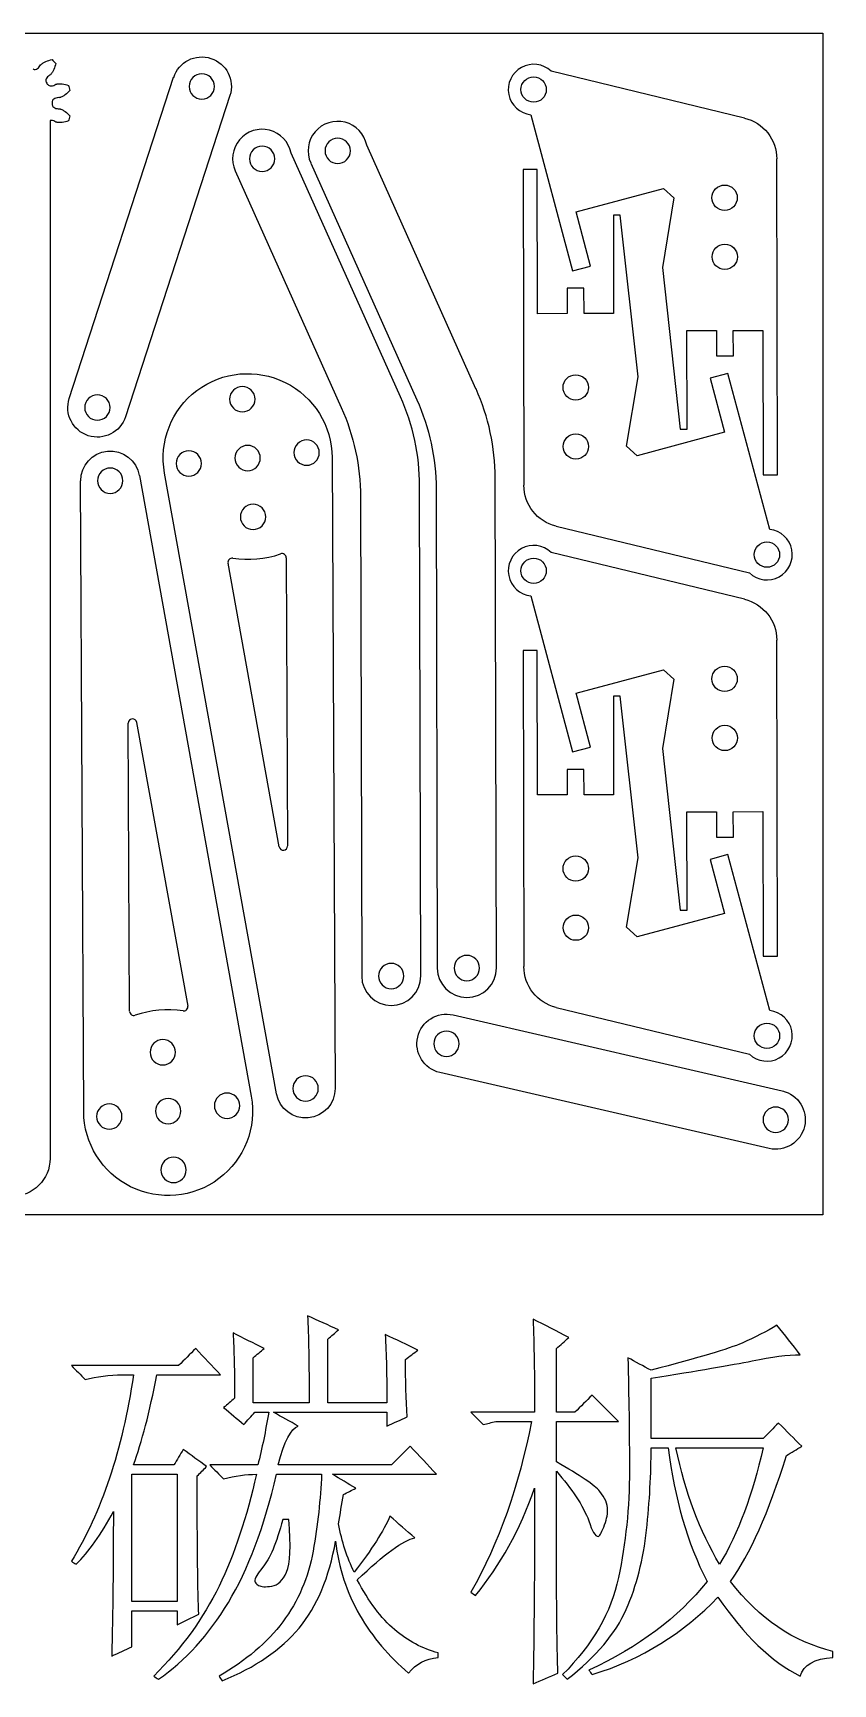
# Model space of a CAD drawing. Header units: millimetres. Extents: x -470 to 288, y -77 to 200.
# Drawn here: x 193.5 to 288.2, y -31.4 to 164.2 of the extents above; entities that cross this region are included whole.
import ezdxf

# ---------------------------------------------------------------- set-up
doc = ezdxf.new("R2010")
doc.units = ezdxf.units.MM
doc.layers.add('1', color=7, linetype='CONTINUOUS', true_color=0xffffff)

msp = doc.modelspace()

# ---------------------------------------------------------------- linework, layer by layer
at = {"layer": '1', "color": 3, "linetype": 'Continuous'}
for p, q in [((87.01, 164.17), (287.01, 164.17)), ((287.01, 164.17), (287.01, 24.17)), ((197.78, 120.88), (210.14, 158.93)), ((277.71, 154.1), (254.82, 159.65)), ((216.8, 156.76), (204.44, 118.72)), ((195.51, 153.81), (195.51, 30.86)), ((252.42, 154.49), (257.37, 136)), ((245.93, 122.02), (233, 150.89)), ((236.98, 121.08), (224.04, 149.95)), ((226.37, 148.77), (238.94, 120.73)), ((281.62, 111.83), (281.54, 149.25)), ((217.42, 147.83), (229.99, 119.79)), ((251.52, 148.02), (251.6, 110.6)), ((253.19, 148.02), (251.52, 148.02)), ((253.23, 130.92), (253.19, 148.02)), ((257.78, 142.98), (268.12, 145.75)), ((269.36, 144.63), (268.12, 145.75)), ((259.49, 136.57), (257.78, 142.98)), ((269.36, 144.63), (268.01, 136.4)), ((263.02, 142.6), (262.2, 142.6)), ((262.2, 142.6), (262.23, 130.94)), ((265.12, 123.46), (263.02, 142.6)), ((257.37, 136), (259.49, 136.57)), ((268.01, 136.4), (270.11, 117.25)), ((256.72, 133.93), (256.73, 130.93)), ((258.72, 133.93), (256.72, 133.93)), ((258.73, 130.93), (258.72, 133.93)), ((256.73, 130.93), (253.23, 130.92)), ((262.23, 130.94), (258.73, 130.93)), ((270.9, 128.92), (274.4, 128.92)), ((270.93, 117.25), (270.9, 128.92)), ((274.4, 128.92), (274.41, 125.92)), ((276.4, 128.93), (279.9, 128.94)), ((276.41, 125.93), (276.4, 128.93)), ((279.9, 128.94), (279.94, 111.83)), ((274.41, 125.92), (276.41, 125.93)), ((263.77, 115.23), (265.12, 123.46)), ((275.76, 123.85), (273.64, 123.28)), ((273.64, 123.28), (275.35, 116.87)), ((280.72, 105.36), (275.76, 123.85)), ((275.35, 116.87), (265.01, 114.1)), ((270.11, 117.25), (270.93, 117.25)), ((228.9, 113.87), (229.26, 39.15)), ((263.77, 115.23), (265.01, 114.1)), ((206.08, 111.76), (219.33, 38.23)), ((222.31, 38.52), (209.06, 112.05)), ((279.94, 111.83), (281.62, 111.83)), ((199.49, 36.41), (199.13, 111.13)), ((239.4, 52.47), (239.26, 110.51)), ((241.21, 110.16), (241.35, 53.4)), ((248.35, 53.41), (248.21, 111.45)), ((232.26, 109.22), (232.4, 52.46)), ((255.42, 105.75), (278.31, 100.21)), ((223.46, 102), (223.62, 67.87)), ((277.71, 97.1), (254.82, 102.65)), ((222.63, 67.77), (216.58, 101.37)), ((252.42, 97.49), (257.37, 79)), ((281.62, 54.83), (281.54, 92.25)), ((253.19, 91.02), (251.52, 91.02)), ((251.52, 91.02), (251.6, 53.6)), ((253.23, 73.92), (253.19, 91.02)), ((257.78, 85.98), (268.12, 88.75)), ((269.36, 87.63), (268.12, 88.75)), ((269.36, 87.63), (268.01, 79.4)), ((259.49, 79.57), (257.78, 85.98)), ((262.2, 85.6), (262.23, 73.94)), ((263.02, 85.6), (262.2, 85.6)), ((265.12, 66.46), (263.02, 85.6)), ((204.93, 48.28), (204.77, 82.41)), ((205.76, 82.51), (211.81, 48.91)), ((257.37, 79), (259.49, 79.57)), ((268.01, 79.4), (270.11, 60.25)), ((258.72, 76.93), (256.72, 76.93)), ((256.72, 76.93), (256.73, 73.93)), ((258.73, 73.93), (258.72, 76.93)), ((256.73, 73.93), (253.23, 73.92)), ((262.23, 73.94), (258.73, 73.93)), ((270.93, 60.25), (270.9, 71.92)), ((270.9, 71.92), (274.4, 71.92)), ((274.4, 71.92), (274.41, 68.92)), ((276.4, 71.93), (279.9, 71.94)), ((276.41, 68.93), (276.4, 71.93)), ((279.9, 71.94), (279.94, 54.83)), ((274.41, 68.92), (276.41, 68.93)), ((275.76, 66.85), (273.64, 66.28)), ((280.72, 48.36), (275.76, 66.85)), ((263.77, 58.23), (265.12, 66.46)), ((273.64, 66.28), (275.35, 59.87)), ((275.35, 59.87), (265.01, 57.1)), ((270.11, 60.25), (270.93, 60.25)), ((263.77, 58.23), (265.01, 57.1)), ((279.94, 54.83), (281.62, 54.83)), ((243.23, 47.85), (282.2, 38.85)), ((255.42, 48.75), (278.31, 43.21)), ((280.63, 32.03), (241.65, 41.03)), ((287.01, 24.17), (87.01, 24.17))]:
    msp.add_line(p, q, dxfattribs=at)
at = {"layer": '1', "color": 3, "linetype": 'Continuous', "extrusion": (0, 0, -1)}
for centre in [(-213.47, 157.84), (-220.61, 149.27), (-229.56, 150.21), (-201.11, 119.8), (-218.27, 120.79), (-225.88, 114.46), (-211.93, 113.18), (-218.9, 113.82), (-202.63, 111.14), (-219.54, 106.85), (-244.85, 53.41), (-235.9, 52.46), (-242.44, 44.44), (-208.85, 43.43), (-225.76, 39.14), (-202.52, 35.82), (-209.49, 36.46), (-216.46, 37.1), (-281.42, 35.44), (-210.13, 29.49)]:
    msp.add_circle(centre, 1.5, dxfattribs=at)
at = {"layer": '1', "color": 3, "linetype": 'Continuous'}
for centre in [(252.76, 157.47), (275.37, 144.66), (275.39, 137.66), (257.74, 122.19), (257.76, 115.19), (280.38, 102.38), (252.76, 100.47), (275.37, 87.66), (275.39, 80.66), (257.74, 65.19), (257.76, 58.19), (280.38, 45.38)]:
    msp.add_circle(centre, 1.5, dxfattribs=at)
at = {"layer": '1', "color": 3, "linetype": 'Continuous', "extrusion": (0, 0, -1)}
for centre, radius, start, end in [((-213.47, 157.84), 3.5, 18, 198), ((-191.01, 155.86), 4.75, 148.534, 151.466), ((-191.01, 155.86), 4.75, 178.534, 181.466), ((-276.54, 149.24), 5, 103.6148, 179.8775), ((-218.9, 113.82), 10, 349.7853, 179.7291), ((-201.11, 119.8), 3.5, 198, 18), ((-206.26, 109.16), 26, 155.8591, 179.8591), ((-215.21, 110.1), 26, 155.8591, 179.8591), ((-202.63, 111.14), 3.5, 359.7291, 169.7853), ((-256.6, 110.61), 5, 283.6148, 359.8775), ((-276.54, 92.24), 5, 103.6148, 179.8775), ((-256.6, 53.61), 5, 283.6148, 359.8775), ((-242.44, 44.44), 3.5, 283, 103), ((-225.76, 39.14), 3.5, 179.7291, 349.7853), ((-209.49, 36.46), 10, 169.7853, 359.7291), ((-281.42, 35.44), 3.5, 103, 283), ((-191.01, 30.86), 4.5, 180, 0)]:
    msp.add_arc(centre, radius, start, end, dxfattribs=at)
at = {"layer": '1', "color": 3, "linetype": 'Continuous'}
for centre, radius, start, end in [((252.76, 157.47), 3, 46.4587, 263.4898), ((220.61, 149.27), 3.5, 11.3069, 204.1409), ((229.56, 150.21), 3.5, 11.3069, 204.1409), ((222.21, 111.39), 26, 0.1409, 24.1409), ((213.26, 110.45), 26, 0.1409, 24.1409), ((280.38, 102.38), 3, 226.4587, 83.4898), ((217.07, 101.46), 0.5, 81.5518, 190.2147), ((218.9, 113.82), 12, 261.5518, 288.9339), ((222.96, 102), 0.5, 0.2709, 108.9339), ((252.76, 100.47), 3, 46.4587, 263.4898), ((205.27, 82.42), 0.5, 10.2147, 180.2709), ((223.12, 67.86), 0.5, 190.2147, 0.2709), ((244.85, 53.41), 3.5, 180.1409, 0.1409), ((235.9, 52.46), 3.5, 180.1409, 0.1409), ((211.32, 48.82), 0.5, 261.5518, 10.2147), ((205.43, 48.28), 0.5, 180.2709, 288.9339), ((209.49, 36.46), 12, 81.5518, 108.9339), ((280.38, 45.38), 3, 226.4587, 83.4898)]:
    msp.add_arc(centre, radius, start, end, dxfattribs=at)
at = {"layer": '1', "color": 6, "linetype": 'Continuous'}
for points, knots in [([(193.49, 159.91), (193.53, 159.88), (193.62, 159.85), (193.81, 159.85), (194.03, 159.95), (194.24, 160.15), (194.34, 160.31), (194.38, 160.39)], [0, 0, 0, 0, 0.125, 0.25, 0.5, 0.75, 1, 1, 1, 1]), ([(194.38, 160.39), (194.39, 160.4), (194.4, 160.41), (194.42, 160.43), (194.46, 160.47), (194.55, 160.54), (194.73, 160.67), (195.12, 160.87), (195.49, 160.97), (195.74, 161.02)], [0, 0, 0, 0, 0.015625, 0.03125, 0.0625, 0.125, 0.25, 0.5, 1, 1, 1, 1]), ([(196.18, 160.58), (196.13, 160.34), (196.02, 159.97), (195.82, 159.58), (195.69, 159.39), (195.62, 159.31), (195.59, 159.27), (195.56, 159.25), (195.55, 159.24), (195.55, 159.23)], [0, 0, 0, 0, 0.5, 0.75, 0.875, 0.9375, 0.96875, 0.984375, 1, 1, 1, 1]), ([(195.55, 159.23), (195.46, 159.19), (195.3, 159.08), (195.1, 158.88), (195, 158.66), (195, 158.47), (195.04, 158.38), (195.06, 158.34)], [0, 0, 0, 0, 0.25, 0.5, 0.75, 0.875, 1, 1, 1, 1]), ([(195.18, 158.13), (195.21, 158.09), (195.27, 158.01), (195.43, 157.91), (195.67, 157.89), (195.95, 157.96), (196.12, 158.05), (196.2, 158.1)], [0, 0, 0, 0, 0.125, 0.25, 0.5, 0.75, 1, 1, 1, 1]), ([(196.62, 156.51), (196.53, 156.52), (196.34, 156.51), (196.06, 156.43), (195.87, 156.29), (195.77, 156.12), (195.76, 156.03), (195.76, 155.98)], [0, 0, 0, 0, 0.25, 0.5, 0.75, 0.875, 1, 1, 1, 1]), ([(196.2, 158.1), (196.21, 158.1), (196.22, 158.1), (196.25, 158.11), (196.31, 158.13), (196.42, 158.15), (196.64, 158.16), (197.08, 158.14), (197.45, 158.05), (197.69, 157.97)], [0, 0, 0, 0, 0.015625, 0.03125, 0.0625, 0.125, 0.25, 0.5, 1, 1, 1, 1]), ([(197.85, 157.37), (197.68, 157.18), (197.41, 156.92), (197.03, 156.67), (196.83, 156.58), (196.73, 156.54), (196.68, 156.53), (196.65, 156.52), (196.63, 156.51), (196.62, 156.51)], [0, 0, 0, 0, 0.5, 0.75, 0.875, 0.9375, 0.96875, 0.984375, 1, 1, 1, 1]), ([(195.76, 155.74), (195.76, 155.69), (195.77, 155.59), (195.87, 155.43), (196.06, 155.28), (196.34, 155.21), (196.53, 155.2), (196.62, 155.2)], [0, 0, 0, 0, 0.125, 0.25, 0.5, 0.75, 1, 1, 1, 1]), ([(196.62, 155.2), (196.63, 155.2), (196.65, 155.2), (196.68, 155.19), (196.73, 155.18), (196.83, 155.14), (197.03, 155.04), (197.41, 154.8), (197.68, 154.54), (197.85, 154.35)], [0, 0, 0, 0, 0.015625, 0.03125, 0.0625, 0.125, 0.25, 0.5, 1, 1, 1, 1]), ([(196.2, 153.62), (196.12, 153.67), (195.95, 153.76), (195.71, 153.82), (195.56, 153.81), (195.51, 153.81)], [0, 0, 0, 0, 0.389952, 0.779904, 1, 1, 1, 1]), ([(197.69, 153.75), (197.45, 153.67), (197.08, 153.58), (196.64, 153.55), (196.42, 153.57), (196.31, 153.59), (196.25, 153.6), (196.22, 153.61), (196.21, 153.62), (196.2, 153.62)], [0, 0, 0, 0, 0.5, 0.75, 0.875, 0.9375, 0.96875, 0.984375, 1, 1, 1, 1]), ([(219.56, 1.9), (221.76, 1.9), (223.97, 1.9), (226.18, 1.9), (226.18, 6.56), (226.12, 10), (226, 12.21), (227.22, 11.65), (228.45, 11.1), (229.67, 10.55), (229.25, 10.18), (228.82, 9.81), (228.39, 9.45), (228.39, 6.93), (228.39, 4.41), (228.39, 1.9), (230.72, 1.9), (233.05, 1.9), (235.38, 1.9), (235.38, 4.97), (235.32, 7.66), (235.19, 10), (236.48, 9.38), (237.77, 8.77), (239.06, 8.15), (238.57, 7.78), (238.08, 7.42), (237.59, 7.05), (237.59, 4.6), (237.65, 2.33), (237.77, 0.24), (236.98, -0.13), (236.18, -0.49), (235.38, -0.86), (235.38, -0.31), (235.38, 0.24), (235.38, 0.79), (230.9, 0.79), (226.42, 0.79), (221.95, 0.79), (222.93, 0.24), (223.91, -0.31), (224.9, -0.86), (224.03, -1.1), (223.24, -2.64), (222.5, -5.46), (226.98, -5.46), (231.46, -5.46), (235.94, -5.46), (236.67, -4.72), (237.41, -3.99), (238.14, -3.25), (239.18, -4.35), (240.23, -5.46), (241.27, -6.56), (237.16, -6.56), (233.05, -6.56), (228.94, -6.56), (229.86, -7.11), (230.78, -7.67), (231.7, -8.22), (231.21, -8.47), (230.72, -8.71), (230.23, -8.96), (230.04, -10.13), (229.86, -11.29), (229.67, -12.45), (230.04, -14.54), (230.66, -16.44), (231.52, -18.16), (233.61, -15.46), (235.01, -13.25), (235.75, -11.53), (236.73, -12.39), (237.71, -13.25), (238.7, -14.11), (237.34, -14.35), (235.07, -16.01), (231.88, -19.08), (233.24, -21.65), (234.71, -23.62), (237.89, -26.31), (239.61, -27.24), (241.46, -27.72), (241.46, -27.9), (241.46, -28.09), (241.46, -28.27), (239.98, -28.4), (238.82, -29.01), (237.95, -30.12), (235.63, -28.15), (233.69, -25.86), (232.16, -23.22), (230.63, -20.58), (229.67, -17.66), (229.31, -14.47), (228.57, -18.77), (227.13, -22.2), (224.98, -24.78), (222.84, -27.36), (219.81, -29.44), (215.88, -31.03), (215.76, -30.85), (215.63, -30.66), (215.51, -30.48), (218.7, -28.64), (221.21, -26.5), (223.06, -24.05), (224.9, -21.59), (226.09, -18.8), (227.19, -12.55), (227.53, -9.51), (227.66, -6.56), (225.88, -6.56), (224.1, -6.56), (222.32, -6.56), (220.85, -12.82), (218.94, -17.88), (214.29, -25.61), (211.53, -28.64), (208.33, -30.85), (208.15, -30.73), (207.97, -30.6), (207.78, -30.48), (211.09, -27.17), (213.67, -23.62), (217.35, -16.01), (218.82, -11.59), (219.93, -6.56), (218.7, -6.56), (217.41, -6.75), (216.06, -7.11), (215.51, -6.56), (214.96, -6.01), (214.41, -5.46), (216.31, -5.46), (218.21, -5.46), (220.11, -5.46), (220.6, -3.5), (221.03, -1.41), (221.39, 0.79), (220.84, 0.79), (220.3, 0.79), (219.75, 0.79), (219.31, 0.3), (218.88, -0.19), (218.45, -0.68), (217.66, 0), (216.86, 0.67), (216.06, 1.35), (216.49, 1.71), (216.92, 2.08), (217.35, 2.45), (217.35, 5.64), (217.29, 8.21), (217.17, 10.18), (218.39, 9.57), (219.62, 8.95), (220.85, 8.34), (220.42, 7.97), (219.99, 7.61), (219.56, 7.24), (219.56, 5.46), (219.56, 3.68), (219.56, 1.9)], [0, 0, 0, 0, 0.018636, 0.018636, 0.018636, 0.047641, 0.047641, 0.047641, 0.058979, 0.058979, 0.058979, 0.063745, 0.063745, 0.063745, 0.084978, 0.084978, 0.084978, 0.104657, 0.104657, 0.104657, 0.127451, 0.127451, 0.127451, 0.139499, 0.139499, 0.139499, 0.144663, 0.144663, 0.144663, 0.163817, 0.163817, 0.163817, 0.171222, 0.171222, 0.171222, 0.175881, 0.175881, 0.175881, 0.213686, 0.213686, 0.213686, 0.223204, 0.223204, 0.223204, 0.238225, 0.238225, 0.238225, 0.27603, 0.27603, 0.27603, 0.284815, 0.284815, 0.284815, 0.297621, 0.297621, 0.297621, 0.332296, 0.332296, 0.332296, 0.341352, 0.341352, 0.341352, 0.345996, 0.345996, 0.345996, 0.355946, 0.355946, 0.355946, 0.372864, 0.372864, 0.372864, 0.395023, 0.395023, 0.395023, 0.406046, 0.406046, 0.406046, 0.429992, 0.429992, 0.429992, 0.450809, 0.450809, 0.471747, 0.471747, 0.471747, 0.473315, 0.473315, 0.473315, 0.484899, 0.484899, 0.484899, 0.510614, 0.510614, 0.510614, 0.536918, 0.536918, 0.536918, 0.569028, 0.569028, 0.569028, 0.600699, 0.600699, 0.600699, 0.602587, 0.602587, 0.602587, 0.63094, 0.63094, 0.63094, 0.657044, 0.657044, 0.683078, 0.683078, 0.683078, 0.698238, 0.698238, 0.698238, 0.744462, 0.744462, 0.790687, 0.790687, 0.790687, 0.792602, 0.792602, 0.792602, 0.830716, 0.830716, 0.868831, 0.868831, 0.868831, 0.880075, 0.880075, 0.880075, 0.886802, 0.886802, 0.886802, 0.903177, 0.903177, 0.903177, 0.921519, 0.921519, 0.921519, 0.926251, 0.926251, 0.926251, 0.931886, 0.931886, 0.931886, 0.940885, 0.940885, 0.940885, 0.945752, 0.945752, 0.945752, 0.967958, 0.967958, 0.967958, 0.97978, 0.97978, 0.97978, 0.984665, 0.984665, 0.984665, 1, 1, 1, 1]), ([(259.31, -12.08), (258.58, -10.25), (257.28, -8.28), (255.45, -6.2), (255.45, -19.57), (255.51, -27.54), (255.63, -30.12), (254.65, -30.55), (253.67, -30.98), (252.69, -31.4), (252.81, -25.88), (252.87, -18.16), (252.87, -8.22), (251.15, -13.13), (248.82, -17.36), (245.88, -20.92), (245.7, -20.79), (245.51, -20.67), (245.33, -20.54), (248.64, -14.66), (251.03, -7.92), (252.5, -0.31), (251.09, -0.31), (249.68, -0.31), (248.27, -0.31), (247.78, -0.43), (247.29, -0.56), (246.8, -0.68), (246.31, -0.19), (245.82, 0.3), (245.33, 0.79), (247.84, 0.79), (250.35, 0.79), (252.87, 0.79), (252.87, 5.21), (252.81, 8.89), (252.69, 11.83), (254.1, 11.1), (255.51, 10.36), (256.92, 9.63), (256.43, 9.2), (255.94, 8.77), (255.45, 8.34), (255.45, 5.83), (255.45, 3.31), (255.45, 0.79), (256.18, 0.79), (256.92, 0.79), (257.65, 0.79), (258.33, 1.47), (259.01, 2.15), (259.68, 2.82), (260.72, 1.78), (261.76, 0.73), (262.8, -0.31), (260.35, -0.31), (257.9, -0.31), (255.45, -0.31), (255.45, -1.91), (255.45, -3.5), (255.45, -5.1), (258.27, -6.68), (259.98, -7.86), (261.21, -9.32), (261.52, -10.06), (261.52, -11.41), (261.36, -12.08), (261.06, -12.82), (260.75, -13.56), (260.54, -13.93), (260.41, -13.92), (260.04, -13.93), (259.68, -13.31), (259.31, -12.08)], [0, 0, 0, 0, 0.039751, 0.039751, 0.039751, 0.174203, 0.174203, 0.174203, 0.192245, 0.192245, 0.192245, 0.322573, 0.322573, 0.322573, 0.404463, 0.404463, 0.404463, 0.408201, 0.408201, 0.408201, 0.529406, 0.529406, 0.529406, 0.553211, 0.553211, 0.553211, 0.561759, 0.561759, 0.561759, 0.57345, 0.57345, 0.57345, 0.615824, 0.615824, 0.615824, 0.677894, 0.677894, 0.677894, 0.704741, 0.704741, 0.704741, 0.715737, 0.715737, 0.715737, 0.758159, 0.758159, 0.758159, 0.770571, 0.770571, 0.770571, 0.786684, 0.786684, 0.786684, 0.811539, 0.811539, 0.811539, 0.852894, 0.852894, 0.852894, 0.879802, 0.879802, 0.879802, 0.914896, 0.914896, 0.94999, 0.94999, 0.979304, 0.979304, 0.979304, 0.986894, 0.986894, 0.986894, 1, 1, 1, 1]), ([(284.51, -3.25), (283.9, -3.62), (283.29, -3.99), (282.68, -4.35), (280.59, -11.1), (278.38, -16.07), (276.05, -19.26), (279.48, -23.68), (283.54, -26.44), (288.2, -27.54), (288.2, -27.78), (288.2, -28.03), (288.2, -28.27), (285.99, -28.4), (284.7, -29.14), (284.33, -30.48), (280.9, -28.76), (277.65, -25.64), (274.58, -21.1), (270.53, -25.39), (265.56, -28.46), (259.68, -30.3), (259.56, -30.12), (259.43, -29.93), (259.31, -29.75), (265.2, -27.05), (269.86, -23.55), (273.29, -19.26), (270.96, -14.72), (269.43, -9.44), (268.69, -3.44), (268.02, -3.44), (267.34, -3.44), (266.67, -3.44), (266.67, -6.5), (266.49, -9.75), (266.12, -13.19), (265.75, -16.62), (264.95, -19.75), (262.5, -25.39), (260.16, -28.15), (256.73, -30.85), (256.55, -30.67), (256.36, -30.48), (256.18, -30.3), (259.74, -26.75), (261.95, -22.91), (262.8, -18.8), (263.67, -14.69), (264.1, -10.46), (264.1, -1.75), (264.03, 2.69), (263.91, 7.24), (264.83, 6.75), (265.75, 6.25), (266.67, 5.76), (272.31, 7.24), (275.9, 8.31), (277.43, 8.98), (278.97, 9.66), (280.35, 10.36), (281.57, 11.1), (282.49, 9.93), (283.41, 8.77), (284.33, 7.6), (282.86, 7.6), (280.96, 7.36), (278.63, 6.87), (276.17, 6.38), (272.19, 5.7), (266.67, 4.84), (266.67, 2.45), (266.67, 0.06), (266.67, -2.34), (271.08, -2.34), (275.5, -2.34), (279.92, -2.34), (280.53, -1.72), (281.14, -1.11), (281.75, -0.49), (282.67, -1.41), (283.59, -2.33), (284.51, -3.25)], [0, 0, 0, 0, 0.008804, 0.008804, 0.008804, 0.076072, 0.076072, 0.076072, 0.13766, 0.13766, 0.13766, 0.140671, 0.140671, 0.140671, 0.160277, 0.160277, 0.160277, 0.216479, 0.216479, 0.216479, 0.289213, 0.289213, 0.289213, 0.291945, 0.291945, 0.291945, 0.364401, 0.364401, 0.364401, 0.432417, 0.432417, 0.432417, 0.440742, 0.440742, 0.440742, 0.48086, 0.48086, 0.48086, 0.52079, 0.52079, 0.56072, 0.56072, 0.56072, 0.563898, 0.563898, 0.563898, 0.618701, 0.618701, 0.618701, 0.670747, 0.670747, 0.722793, 0.722793, 0.722793, 0.735492, 0.735492, 0.735492, 0.781112, 0.781112, 0.781112, 0.800004, 0.800004, 0.800004, 0.818098, 0.818098, 0.818098, 0.841464, 0.841464, 0.841464, 0.890707, 0.890707, 0.890707, 0.919828, 0.919828, 0.919828, 0.973592, 0.973592, 0.973592, 0.98416, 0.98416, 0.98416, 1, 1, 1, 1]), ([(214.04, -5.65), (213.67, -6.02), (213.3, -6.38), (212.93, -6.75), (212.93, -15.21), (212.99, -20.67), (213.12, -23.12), (212.26, -23.55), (211.4, -23.98), (210.54, -24.41), (210.54, -23.86), (210.54, -23.3), (210.54, -22.75), (208.76, -22.75), (206.98, -22.75), (205.2, -22.75), (205.2, -24.16), (205.2, -25.58), (205.2, -26.99), (204.41, -27.36), (203.61, -27.72), (202.81, -28.09), (202.94, -22.94), (203, -17.24), (203, -10.98), (201.53, -13.68), (200.05, -15.77), (198.58, -17.23), (198.4, -17.11), (198.21, -16.99), (198.03, -16.87), (201.59, -11.1), (204.04, -3.74), (205.39, 5.21), (204.96, 5.21), (204.53, 5.21), (202.5, 5.21), (201.04, 5.03), (199.68, 4.66), (199.13, 5.21), (198.58, 5.76), (198.03, 6.31), (202.26, 6.31), (206.49, 6.31), (210.72, 6.31), (211.4, 6.99), (212.08, 7.67), (212.75, 8.34), (213.73, 7.3), (214.71, 6.25), (215.69, 5.21), (213.18, 5.21), (210.67, 5.21), (208.15, 5.21), (207.29, 0.79), (206.37, -2.76), (205.39, -5.46), (206.99, -5.46), (208.58, -5.46), (210.17, -5.46), (210.54, -4.85), (210.91, -4.23), (211.28, -3.62), (212.2, -4.3), (213.12, -4.97), (214.04, -5.65)], [0, 0, 0, 0, 0.011077, 0.011077, 0.011077, 0.127241, 0.127241, 0.127241, 0.147684, 0.147684, 0.147684, 0.159433, 0.159433, 0.159433, 0.197313, 0.197313, 0.197313, 0.227359, 0.227359, 0.227359, 0.246032, 0.246032, 0.246032, 0.367452, 0.367452, 0.367452, 0.421949, 0.421949, 0.421949, 0.426634, 0.426634, 0.426634, 0.592886, 0.592886, 0.592886, 0.602065, 0.602065, 0.636028, 0.636028, 0.636028, 0.652705, 0.652705, 0.652705, 0.743109, 0.743109, 0.743109, 0.76352, 0.76352, 0.76352, 0.794108, 0.794108, 0.794108, 0.847785, 0.847785, 0.847785, 0.92633, 0.92633, 0.92633, 0.960355, 0.960355, 0.960355, 0.975617, 0.975617, 0.975617, 1, 1, 1, 1]), ([(279.92, -3.44), (276.48, -3.44), (273.04, -3.44), (269.61, -3.44), (270.71, -8.71), (272.44, -13.31), (274.77, -17.23), (276.97, -13.56), (278.69, -8.96), (279.92, -3.44)], [0, 0, 0, 0, 0.258433, 0.258433, 0.258433, 0.629301, 0.629301, 0.629301, 1, 1, 1, 1]), ([(210.54, -6.56), (208.76, -6.56), (206.98, -6.56), (205.2, -6.56), (205.2, -11.59), (205.2, -16.62), (205.2, -21.65), (206.98, -21.65), (208.76, -21.65), (210.54, -21.65), (210.54, -16.62), (210.54, -11.59), (210.54, -6.56)], [0, 0, 0, 0, 0.130701, 0.130701, 0.130701, 0.5, 0.5, 0.5, 0.630701, 0.630701, 0.630701, 1, 1, 1, 1]), ([(223.05, -11.9), (223.3, -11.9), (223.54, -11.9), (223.79, -11.9), (224.03, -15.09), (223.95, -17.17), (223.08, -19.14), (222.51, -19.69), (221.76, -19.81), (221.03, -19.93), (220.51, -19.91), (220.2, -19.72), (219.89, -19.54), (219.75, -19.38), (219.75, -18.89), (220.05, -18.34), (220.66, -17.6), (221.52, -16.62), (222.32, -14.72), (223.05, -11.9)], [0, 0, 0, 0, 0.026361, 0.026361, 0.026361, 0.250304, 0.250304, 0.474248, 0.474248, 0.474248, 0.553281, 0.553281, 0.553281, 0.586416, 0.586416, 0.688189, 0.688189, 0.688189, 1, 1, 1, 1])]:
    msp.add_open_spline(points, degree=3, knots=knots, dxfattribs=at)
for points in [[(195.74, 161.02), (195.89, 160.88), (196.04, 160.74), (196.18, 160.58)], [(197.69, 157.97), (197.75, 157.77), (197.8, 157.57), (197.85, 157.37)], [(197.85, 154.35), (197.8, 154.15), (197.75, 153.95), (197.69, 153.75)]]:
    msp.add_open_spline(points, degree=3, dxfattribs=at)

doc.saveas('drawing.dxf')
